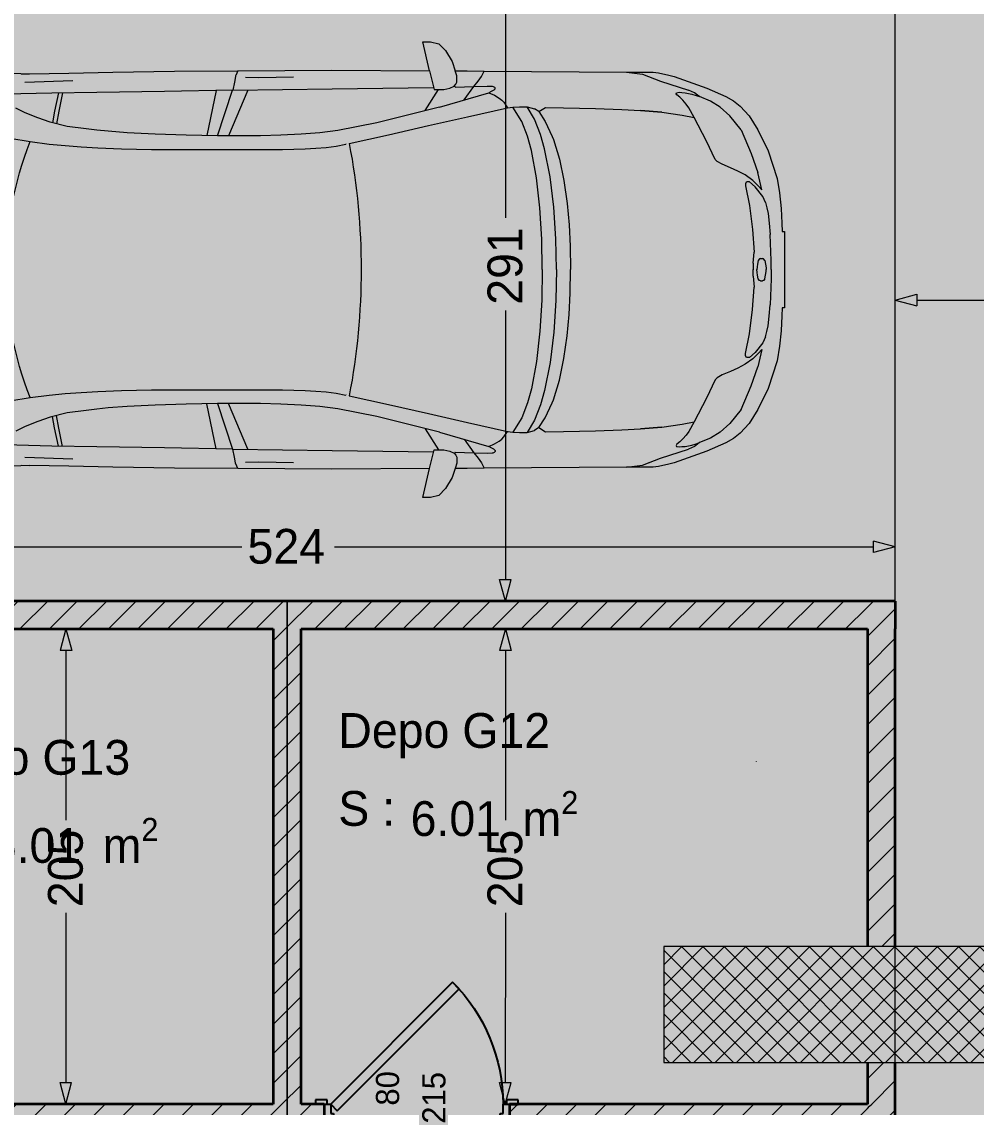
# Model space of a CAD drawing. Header units: millimetres. Extents: x 635850 to 824661, y -5878409 to -5774454.
# Drawn here: x 751834 to 755954, y -5793145 to -5788461 of the extents above; entities that cross this region are included whole.
import ezdxf
from ezdxf.enums import TextEntityAlignment as Align

# ---------------------------------------------------------------- set-up
doc = ezdxf.new("R2010")
doc.units = ezdxf.units.MM
doc.header["$MEASUREMENT"] = 0
for name, color, linetype, lineweight, true_color in [('2D Drafting - General_Pen_No__241', 7, 'Continuous', 13, 0xe8e8e8), ('A - Ndertesa 1 - Veturat_Pen_No__102', 7, 'Continuous', 13, 0xcccccc), ('A - Ndertesa 6 - Zonat Bodrum_Pen_No__94', 7, 'Continuous', 13, 0xe4ad2c), ('A - Ndertesa 7 - Muret_Pen_No__102', 7, 'Continuous', 13, 0xcccccc), ('A - Ndertesa 7 - Ndertesa 4 - Dimensionimi Bazik_Pen_No__102', 7, 'Continuous', 13, 0xcccccc), ('A - Ndertesa 7 - Ndertesa 4 - Dimensionimi Bazik_Pen_No__82', 7, 'Continuous', 20, 0xaaaaaa), ('A - Ndertesa 7 - Veturat_Pen_No__102', 7, 'Continuous', 13, 0xcccccc), ('A - Situacioni_Pen_No__102', 7, 'Continuous', 13, 0xcccccc), ('A - Situacioni_Pen_No__82', 7, 'Continuous', 20, 0xaaaaaa), ('ARCHICAD Door Markers_Pen_No__112', 7, 'Continuous', 13, 0xd5aaaa), ('Drawing & Figure_Pen_No__82', 7, 'Continuous', 20, 0xaaaaaa)]:
    doc.layers.add(name, color=color, linetype=linetype, lineweight=lineweight, true_color=true_color)
for name, color, linetype in [('A - Ndertesa 6 - Zonat Bodrum', 7, 'Continuous'), ('A - Ndertesa 7 - Muret', 7, 'Continuous'), ('A - Ndertesa 7 - Ndertesa 4 - Dimensionimi Bazik', 7, 'Continuous'), ('A - Ndertesa 7 - Shtyllat', 7, 'Continuous'), ('ARCHICAD Doors', 7, 'Continuous')]:
    doc.layers.add(name, color=color, linetype=linetype)
for name, color, linetype, lineweight in [('A - Ndertesa 7 - Muret_Pen_No__22', 8, 'Continuous', 35), ('A - Ndertesa 7 - Shtyllat_Pen_No__1', 7, 'Continuous', 13), ('A - Ndertesa 7 - Shtyllat_Pen_No__101', 252, 'Continuous', 13), ('ARCHICAD Doors_Pen_No__22', 8, 'Continuous', 35), ('ARCHICAD Doors_Pen_No__42', 8, 'Continuous', 25), ('ARCHICAD Zone Stamps_Pen_No__101', 252, 'Continuous', 13)]:
    doc.layers.add(name, color=color, linetype=linetype, lineweight=lineweight)
doc.styles.add('GENERATED_STYLE_1', font='GOTHIC.TTF')
doc.dimstyles.new('GENERATED_STYLE__1', dxfattribs={"dimtxt": 150, "dimasz": 91.78744, "dimexe": 0.18, "dimexo": 0.0625, "dimgap": 0, "dimtad": 0, "dimdec": 0, "dimlfac": 0.1, "dimzin": 0, "dimdsep": 46, "dimtxsty": 'GENERATED_STYLE_1', "dimblk": 'ARROWHEAD_5', "dimblk1": 'ARROWHEAD_5', "dimblk2": 'ARROWHEAD_5', "dimcen": 0.09, "dimse1": 1, "dimse2": 1, "dimclrd": 256, "dimclre": 256, "dimclrt": 256, "dimadec": 0, "dimazin": 0, "dimtfac": 1, "dimtdec": 4, "dimtmove": 0, "dimatfit": 3, "dimfxl": 0, "dimtolj": 1, "dimtzin": 0, "dimarcsym": 0})
doc.dimstyles.new('GENERATED_STYLE__2', dxfattribs={"dimtxt": 150, "dimasz": 91.78744, "dimexe": 0.18, "dimexo": 0.0625, "dimgap": 0, "dimtad": 0, "dimtih": 1, "dimtoh": 1, "dimdec": 0, "dimlfac": 0.1, "dimzin": 0, "dimdsep": 46, "dimtxsty": 'GENERATED_STYLE_1', "dimblk": 'ARROWHEAD_5', "dimblk1": 'ARROWHEAD_5', "dimblk2": 'ARROWHEAD_5', "dimcen": 0.09, "dimse1": 1, "dimse2": 1, "dimclrd": 256, "dimclre": 256, "dimclrt": 256, "dimadec": 0, "dimazin": 0, "dimtfac": 1, "dimtdec": 4, "dimtmove": 0, "dimatfit": 3, "dimfxl": 0, "dimtolj": 1, "dimtzin": 0, "dimarcsym": 0})
pattern_1 = [(45, (664183.82, -5827429.525), (-63.63961, 63.63961), [])]

# ---------------------------------------------------------------- blocks, each defined once
blk = doc.blocks.new('Depo G12__36', base_point=(753728.6, -5791690.8))
at = {"layer": 'A - Ndertesa 6 - Zonat Bodrum_Pen_No__94', "linetype": 'Continuous', "lineweight": 0, "true_color": 0xffffff}
blk.add_hatch(color=7, dxfattribs=at).paths.add_polyline_path([(755604.5, -5790960.5), (752979.8, -5790960.5), (752979.8, -5793251.4), (755604.5, -5793251.4)])
at = {"layer": 'ARCHICAD Zone Stamps_Pen_No__101', "color": 252, "lineweight": 13, "insert": (753512.9, -5791780.3), "char_height": 150, "attachment_point": 1, "style": 'GENERATED_STYLE_1'}
blk.add_mtext('\\A1;{\\pql;\\pt0,5050;\\fCentury Gothic|b0|i0|c0|p34;6.01\\fCentury Gothic|b0|i0|c0|p34;\\A1{\\H.66x;\\S^  ;}\\fCentury Gothic|b0|i0|c0|p34; m\\fCentury Gothic|b0|i0|c0|p34;\\A1{\\H.66x;\\S2^  ;}}', dxfattribs=at)
at = {"layer": 'ARCHICAD Zone Stamps_Pen_No__101', "color": 252, "lineweight": 13, "style": 'GENERATED_STYLE_1'}
for tag, p in [('DUMMY_849', (754256.6, -5791388.1)), ('ROOM_NAME', (753200.6, -5791443.9)), ('calculatedAreaCode', (753200.6, -5791780.3))]:
    blk.add_attdef(tag, text='', height=150, dxfattribs=at).set_placement(p, align=Align.TOP_LEFT)
blk = doc.blocks.new('Depo G13__37', base_point=(751916.3, -5791806.9))
at = {"layer": 'A - Ndertesa 6 - Zonat Bodrum_Pen_No__94', "linetype": 'Continuous', "lineweight": 0, "true_color": 0xffffff}
blk.add_hatch(color=7, dxfattribs=at).paths.add_polyline_path([(752979.8, -5790960.5), (750355, -5790960.5), (750355, -5793251.4), (752979.8, -5793251.4)])
at = {"layer": 'ARCHICAD Zone Stamps_Pen_No__101', "color": 252, "lineweight": 13, "insert": (751700.6, -5791896.3), "char_height": 150, "attachment_point": 1, "style": 'GENERATED_STYLE_1'}
blk.add_mtext('\\A1;{\\pql;\\pt0,5050;\\fCentury Gothic|b0|i0|c0|p34;6.01\\fCentury Gothic|b0|i0|c0|p34;\\A1{\\H.66x;\\S^  ;}\\fCentury Gothic|b0|i0|c0|p34; m\\fCentury Gothic|b0|i0|c0|p34;\\A1{\\H.66x;\\S2^  ;}}', dxfattribs=at)
at = {"layer": 'ARCHICAD Zone Stamps_Pen_No__101', "color": 252, "lineweight": 13, "style": 'GENERATED_STYLE_1'}
for tag, p in [('DUMMY_849', (752444.3, -5791504.1)), ('ROOM_NAME', (751388.3, -5791559.9)), ('calculatedAreaCode', (751388.3, -5791896.3))]:
    blk.add_attdef(tag, text='', height=150, dxfattribs=at).set_placement(p, align=Align.TOP_LEFT)
blk = doc.blocks.new('Wall_260', base_point=(755604.5, -5790960.5))
at = {"layer": 'A - Ndertesa 7 - Muret_Pen_No__102', "linetype": 'Continuous', "lineweight": 13, "true_color": 0xcccccc}
h = blk.add_hatch(dxfattribs=at)
h.set_pattern_fill('Masonry_Block', color=254, style=0, pattern_type=2)
h.set_pattern_definition(pattern_1)
h.paths.add_polyline_path([(755484.5, -5790960.5), (751375, -5790960.5), (751375, -5791080.5), (755484.5, -5791080.5)])
h = blk.add_hatch(dxfattribs=at)
h.set_pattern_fill('Masonry_Block', color=254, style=0, pattern_type=2)
h.set_pattern_definition(pattern_1)
h.paths.add_polyline_path([(755484.5, -5791080.5), (755604.5, -5791080.5), (755604.5, -5790960.5)])
h = blk.add_hatch(dxfattribs=at)
h.set_pattern_fill('Masonry_Block', color=254, style=0, pattern_type=2)
h.set_pattern_definition(pattern_1)
h.paths.add_polyline_path([(755484.5, -5791080.5), (755604.5, -5790960.5), (755484.5, -5790960.5)])
at = {"layer": 'A - Ndertesa 7 - Muret_Pen_No__22', "color": 8, "linetype": 'Continuous', "lineweight": 35, "flags": 128}
for points in [[(755604.5, -5790960.5), (751375, -5790960.5)], [(755604.5, -5790960.5), (755604.5, -5791080.5)], [(751375, -5791080.5), (752919.8, -5791080.5)], [(753039.8, -5791080.5), (755484.5, -5791080.5)]]:
    blk.add_lwpolyline(points, dxfattribs=at)
blk = doc.blocks.new('Door 25_2')
at = {"layer": 'ARCHICAD Doors_Pen_No__22', "color": 8, "linetype": 'Continuous', "lineweight": 35}
for p, q in [((-400, 0), (-437, 0)), ((-400, 0), (-437, 0)), ((-400, 0), (-400, -115)), ((-400, 0), (-400, -115)), ((400, 0), (400, -115)), ((400, 0), (400, -115)), ((400, 0), (437, 0)), ((400, 0), (437, 0)), ((-400, -120), (-437, -120)), ((-400, -120), (-437, -120)), ((-400, -115), (-400, -120)), ((-400, -115), (-400, -120)), ((400, -115), (400, -120)), ((400, -115), (400, -120)), ((400, -120), (437, -120)), ((400, -120), (437, -120))]:
    blk.add_line(p, q, dxfattribs=at)
at = {"layer": 'ARCHICAD Doors_Pen_No__42', "color": 8, "linetype": 'Continuous', "lineweight": 25}
for p, q in [((-182.4, 497.8), (-154.1, 526.1)), ((-154.1, 526.1), (372, 0)), ((343.7, -28.3), (-182.4, 497.8)), ((-437, 0), (-437, 19)), ((-437, 19), (-387, 19)), ((-387, 0), (-437, 0)), ((-372, 0), (-400, 0)), ((-400, 0), (-400, -115)), ((-387, 19), (-387, 0)), ((-372, -40), (-372, 0)), ((372, 0), (343.7, -28.3)), ((400, 0), (372, 0)), ((372, 0), (372, -40)), ((387, 19), (437, 19)), ((387, 0), (387, 19)), ((437, 0), (387, 0)), ((400, -115), (400, 0)), ((437, 19), (437, 0)), ((-360, -40), (-372, -40)), ((-360, -115), (-360, -40)), ((372, -40), (360, -40)), ((360, -40), (360, -115)), ((-437, -139), (-437, -120)), ((-437, -120), (-387, -120)), ((-387, -139), (-437, -139)), ((-400, -120), (-400, -115)), ((-400, -115), (-375, -115)), ((-400, -115), (-360, -115)), ((-375, -120), (-400, -120)), ((-387, -120), (-387, -139)), ((-375, -115), (-375, -120)), ((360, -115), (400, -115)), ((375, -120), (375, -115)), ((375, -115), (400, -115)), ((400, -120), (375, -120)), ((387, -120), (437, -120)), ((387, -139), (387, -120)), ((437, -139), (387, -139)), ((400, -115), (400, -120)), ((437, -120), (437, -139))]:
    blk.add_line(p, q, dxfattribs=at)
blk.add_arc((372, 0), 744, 135, 180, dxfattribs=at)
blk = doc.blocks.new('D Marker 25_20')
at = {"layer": 'ARCHICAD Door Markers_Pen_No__112', "color": 9, "lineweight": 13, "true_color": 0xd5aaaa, "char_height": 100, "attachment_point": 7, "rotation": 90, "style": 'GENERATED_STYLE_1'}
for s, insert in [('\\A1;{\\pql;\\pt0;\\fCentury Gothic|b0|i0|c0|p34;80\\fCentury Gothic|b0|i0|c0|p34;\\A1{\\H.66x;\\S^  ;}\\fCentury Gothic|b0|i0|c0|p34;\\fCentury Gothic|b0|i0|c0|p34;}', (-47.5, -6.2)), ('\\A1;{\\pql;\\pt0;\\fCentury Gothic|b0|i0|c0|p34;215\\fCentury Gothic|b0|i0|c0|p34;\\A1{\\H.66x;\\S^  ;}\\fCentury Gothic|b0|i0|c0|p34;\\fCentury Gothic|b0|i0|c0|p34;}', (152.5, -84.4))]:
    blk.add_mtext(s, dxfattribs=dict(at, insert=insert))
blk = doc.blocks.new('Wall_261', base_point=(750355, -5793251.4))
at = {"layer": 'A - Ndertesa 7 - Muret_Pen_No__102', "linetype": 'Continuous', "lineweight": 13, "true_color": 0xcccccc}
h = blk.add_hatch(dxfattribs=at)
h.set_pattern_fill('Masonry_Block', color=254, style=0, pattern_type=2)
h.set_pattern_definition(pattern_1)
h.paths.add_polyline_path([(750475, -5793131.4), (750475, -5793251.4), (753139.8, -5793251.4), (753139.8, -5793131.4)])
h = blk.add_hatch(dxfattribs=at)
h.set_pattern_fill('Masonry_Block', color=254, style=0, pattern_type=2)
h.set_pattern_definition(pattern_1)
h.paths.add_polyline_path([(755484.5, -5793131.4), (753939.8, -5793131.4), (753939.8, -5793251.4), (755484.5, -5793251.4)])
h = blk.add_hatch(dxfattribs=at)
h.set_pattern_fill('Masonry_Block', color=254, style=0, pattern_type=2)
h.set_pattern_definition(pattern_1)
h.paths.add_polyline_path([(755484.5, -5793131.4), (755604.5, -5793251.4), (755604.5, -5793131.4)])
h = blk.add_hatch(dxfattribs=at)
h.set_pattern_fill('Masonry_Block', color=254, style=0, pattern_type=2)
h.set_pattern_definition(pattern_1)
h.paths.add_polyline_path([(755484.5, -5793251.4), (755604.5, -5793251.4), (755484.5, -5793131.4)])
at = {"layer": 'A - Ndertesa 7 - Muret_Pen_No__22', "color": 8, "linetype": 'Continuous', "lineweight": 35}
for p, q in [((753139.8, -5793131.4), (753102.8, -5793131.4)), ((753139.8, -5793131.4), (753139.8, -5793246.4)), ((753939.8, -5793131.4), (753976.8, -5793131.4)), ((753939.8, -5793131.4), (753939.8, -5793246.4))]:
    blk.add_line(p, q, dxfattribs=at)
at = {"layer": 'A - Ndertesa 7 - Muret_Pen_No__22', "color": 8, "linetype": 'Continuous', "lineweight": 35, "flags": 128}
for points in [[(752919.8, -5793131.4), (750475, -5793131.4)], [(753139.8, -5793131.4), (753039.8, -5793131.4)], [(755484.5, -5793131.4), (753939.8, -5793131.4)], [(755604.5, -5793251.4), (755604.5, -5793131.4)]]:
    blk.add_lwpolyline(points, dxfattribs=at)
at = {"layer": 'ARCHICAD Door Markers_Pen_No__112', "color": 9, "lineweight": 13, "true_color": 0xd5aaaa}
blk.add_blockref('D Marker 25_20', (753539.8, -5793131.4), dxfattribs=at)
at = {"layer": 'ARCHICAD Doors', "color": 21, "linetype": 'Continuous', "lineweight": 18, "true_color": 0xff9955, "xscale": -1, "zscale": 1000}
blk.add_blockref('Door 25_2', (753539.8, -5793131.4), dxfattribs=at)
blk = doc.blocks.new('Wall_262', base_point=(755604.5, -5793251.4))
at = {"layer": 'A - Ndertesa 7 - Muret_Pen_No__102', "linetype": 'Continuous', "lineweight": 13, "true_color": 0xcccccc}
h = blk.add_hatch(dxfattribs=at)
h.set_pattern_fill('Masonry_Block', color=254, style=0, pattern_type=2)
h.set_pattern_definition(pattern_1)
h.paths.add_polyline_path([(755604.5, -5791080.5), (755484.5, -5791080.5), (755484.5, -5792451.4), (755604.5, -5792451.4)])
h = blk.add_hatch(dxfattribs=at)
h.set_pattern_fill('Masonry_Block', color=254, style=0, pattern_type=2)
h.set_pattern_definition(pattern_1)
h.paths.add_polyline_path([(755484.5, -5793131.4), (755604.5, -5793131.4), (755604.5, -5792951.4), (755484.5, -5792951.4)])
at = {"layer": 'A - Ndertesa 7 - Muret_Pen_No__22', "color": 8, "linetype": 'Continuous', "lineweight": 35, "flags": 128}
for points in [[(755484.5, -5791080.5), (755484.5, -5792451.4)], [(755604.5, -5792451.4), (755604.5, -5791080.5)], [(755484.5, -5792951.4), (755484.5, -5793131.4)], [(755604.5, -5793131.4), (755604.5, -5792951.4)]]:
    blk.add_lwpolyline(points, dxfattribs=at)
blk = doc.blocks.new('Wall_275', base_point=(753039.8, -5793251.4))
at = {"layer": 'A - Ndertesa 7 - Muret_Pen_No__102', "linetype": 'Continuous', "lineweight": 13, "true_color": 0xcccccc}
h = blk.add_hatch(dxfattribs=at)
h.set_pattern_fill('Masonry_Block', color=254, style=0, pattern_type=2)
h.set_pattern_definition(pattern_1)
h.paths.add_polyline_path([(753039.8, -5793131.4), (753039.8, -5791080.5), (752919.8, -5791080.5), (752919.8, -5793131.4)])
at = {"layer": 'A - Ndertesa 7 - Muret_Pen_No__22', "color": 8, "linetype": 'Continuous', "lineweight": 35, "flags": 128}
for points in [[(752919.8, -5791080.5), (752919.8, -5793131.4)], [(753039.8, -5793131.4), (753039.8, -5791080.5)]]:
    blk.add_lwpolyline(points, dxfattribs=at)
blk = doc.blocks.new('Column_287', base_point=(755405, -5792701.4))
at = {"layer": 'A - Ndertesa 7 - Shtyllat_Pen_No__101', "linetype": 'Continuous', "lineweight": 13}
h = blk.add_hatch(dxfattribs=at)
h.set_pattern_fill('Concrete_Block', color=252, style=0, pattern_type=2)
h.set_pattern_definition([(45, (664183.82, -5827429.525), (-45.96194, 45.96194), []), (135, (664183.82, -5827429.525), (45.96194, 45.96194), [])])
h.paths.add_polyline_path([(754605, -5792451.4), (754605, -5792951.4), (756205, -5792951.4), (756205, -5792451.4)])
at = {"layer": 'A - Ndertesa 7 - Shtyllat_Pen_No__1', "color": 7, "linetype": 'Continuous', "lineweight": 13, "flags": 128}
blk.add_lwpolyline([(754605, -5792451.4), (754605, -5792951.4), (756205, -5792951.4), (756205, -5792451.4)], close=True, dxfattribs=at)
blk = doc.blocks.new('Car 05 25')
at = {"layer": 'A - Ndertesa 1 - Veturat_Pen_No__102', "color": 254, "linetype": 'Continuous', "lineweight": 13, "true_color": 0xcccccc}
for p, q in [((194.7, 844.3), (230.8, 845.5)), ((1129.9, 858.5), (1120.7, 838.2)), ((1957.8, 858.1), (1977.2, 777.4)), ((2075.3, 835.7), (2067.9, 857.7)), ((2182.3, 834.1), (2193.2, 856.5)), ((2808, 852.6), (2876.9, 843.3)), ((2876.9, 843.3), (2954.2, 813.7)), ((210.9, 809.2), (418.1, 816.2)), ((1115.1, 808.9), (1108.6, 774)), ((1119.5, 833.3), (1115.1, 808.9)), ((1120.2, 836.3), (1119.5, 833.3)), ((1120.7, 838.2), (1120.2, 836.3)), ((1162.6, 830.5), (1220.1, 829.1)), ((1220.1, 829.1), (1369.7, 831.5)), ((2063.4, 792.3), (2070.4, 799.9)), ((2070.4, 799.9), (2075.2, 809.4)), ((2075.2, 809.4), (2075.3, 835.7)), ((2148, 790.5), (2166.8, 813.8)), ((2166.8, 813.8), (2182.3, 834.1)), ((2904.1, 832.9), (2905.1, 832.8)), ((2954.2, 813.7), (3075.8, 774.7)), ((327.4, 761.9), (125.4, 756.5)), ((522, 764.7), (327.4, 761.9)), ((355.3, 762.3), (339.1, 683.1)), ((373.4, 762.6), (357.2, 683.4)), ((813.6, 769.3), (522, 764.7)), ((1108.6, 774), (813.6, 769.3)), ((1036.3, 772.8), (996.5, 578.8)), ((1042, 578), (1107.6, 774)), ((1173.3, 774.9), (1090.3, 577.9)), ((1108.6, 774), (1537.6, 780)), ((1537.6, 780), (1975, 786.1)), ((1939.2, 686.2), (1995.9, 777.4)), ((1977.2, 777.4), (2019.6, 777.4)), ((2000.4, 701.6), (2213.5, 763)), ((2019.6, 777.4), (2044.5, 783.1)), ((2044.5, 783.1), (2063.4, 792.3)), ((2068.7, 787.7), (2065.4, 794.5)), ((2068.7, 787.7), (2148, 790.5)), ((2106.5, 732.2), (2148, 790.5)), ((2148, 790.5), (2205.6, 792.2)), ((2205.6, 792.2), (2227.2, 791)), ((2226.6, 769.9), (2213.5, 763)), ((2213.5, 763), (2238.3, 752.2)), ((2234.4, 774), (2226.6, 769.9)), ((2227.2, 791), (2232.6, 790)), ((2232.6, 790), (2237.9, 787.3)), ((2238.5, 776.9), (2234.4, 774)), ((2240.8, 784), (2237.9, 787.3)), ((2238.3, 752.2), (2258.5, 739.7)), ((2238.5, 776.9), (2240.9, 780.5)), ((2240.9, 780.5), (2240.8, 784)), ((3022.5, 758.3), (3023.7, 762.5)), ((3024.5, 753.7), (3022.5, 758.3)), ((3023.7, 762.5), (3034.6, 765.1)), ((3037.9, 743.5), (3024.5, 753.7)), ((3034.6, 765.1), (3046.9, 763.8)), ((3046.9, 763.8), (3060.9, 762.9)), ((3060.9, 762.9), (3089.9, 757.4)), ((3100.5, 763.1), (3075.8, 774.7)), ((3089.9, 757.4), (3108.4, 751.4)), ((3114.1, 753.3), (3100.5, 763.1)), ((3108.4, 751.4), (3122.9, 746.4)), ((3122.9, 746.4), (3114.1, 753.3)), ((2258.5, 739.7), (2269, 731.1)), ((2269, 731.1), (2278.8, 722)), ((2278.8, 722), (2293.8, 697.7)), ((2317.2, 700.7), (2345.7, 702.7)), ((2345.7, 702.7), (2378.9, 702)), ((3050.6, 730.7), (3037.9, 743.5)), ((3064.5, 714.6), (3050.6, 730.7)), ((3077, 697.8), (3064.5, 714.6)), ((3170.1, 726.6), (3122.9, 746.4)), ((3211.7, 701), (3170.1, 726.6)), ((212.6, 676.5), (171.3, 696.6)), ((266.3, 654.6), (212.6, 676.5)), ((339.1, 683.1), (329.6, 633.9)), ((357.2, 683.4), (346.8, 629.5)), ((2000.4, 701.6), (1730.4, 633.8)), ((1952.8, 621.3), (2122, 660)), ((2122, 660), (2293.8, 697.7)), ((2293.8, 697.7), (2317.2, 700.7)), ((2293.8, 697.6), (2293.8, 697.7)), ((2355.1, 639.9), (2317.2, 700.7)), ((2410.1, 649.1), (2378.9, 702)), ((2378.9, 702), (2410.6, 694.2)), ((2410.6, 694.2), (2410.6, 694.2)), ((2428.7, 681.7), (2410.6, 694.2)), ((2428.7, 681.7), (2457.3, 700)), ((2428.8, 681.7), (2428.7, 681.7)), ((2428.8, 681.7), (2456.7, 639.8)), ((2457.3, 700), (2535.5, 698)), ((2535.4, 698), (2673.2, 695.5)), ((2535.5, 698), (2535.5, 698)), ((2673.2, 695.5), (2787.2, 691.5)), ((2787.2, 691.5), (2868.4, 687.2)), ((2868.4, 687.2), (2959.7, 679)), ((2959.7, 679), (2868.4, 687.2)), ((2959.7, 679), (3047.2, 666.2)), ((3047.2, 666.2), (3100, 656.6)), ((3100, 656.6), (3077, 697.8)), ((3152.9, 553.9), (3100, 656.6)), ((3254.3, 663.2), (3211.7, 701)), ((3301.9, 602.8), (3254.3, 663.2)), ((319.5, 636.4), (266.3, 654.6)), ((392.7, 617.8), (319.5, 636.4)), ((474.8, 607.1), (392.7, 617.8)), ((1730.4, 633.8), (1562, 600.6)), ((1779.6, 581.8), (1952.8, 621.3)), ((2379.8, 575.4), (2355.1, 639.9)), ((2436, 583.2), (2410.1, 649.1)), ((2456.7, 639.8), (2487.2, 574.3)), ((145.9, 566.6), (233.3, 552.3)), ((521.3, 601.6), (474.8, 607.1)), ((570, 596.8), (521.3, 601.6)), ((652.6, 591), (570, 596.8)), ((772.8, 585), (652.6, 591)), ((907.3, 580.3), (772.8, 585)), ((1042, 578), (907.3, 580.3)), ((1227.8, 577.5), (1042, 578)), ((1316.1, 580.5), (1227.8, 577.5)), ((1403, 584.4), (1316.1, 580.5)), ((1483.9, 590.1), (1403, 584.4)), ((1562, 600.6), (1483.9, 590.1)), ((1610.7, 544.1), (1779.6, 581.8)), ((2397.3, 514.3), (2379.8, 575.4)), ((2453.6, 521.6), (2436, 583.2)), ((2487.2, 574.3), (2491.8, 562)), ((3301.9, 602.8), (3346, 501.4)), ((233.3, 552.3), (315.3, 541.4)), ((315.3, 541.4), (384.3, 535.1)), ((384.3, 535.1), (454.2, 530.4)), ((454.2, 530.4), (526.2, 526.3)), ((526.2, 526.3), (627.7, 521.8)), ((627.7, 521.8), (756.8, 518.1)), ((756.8, 518.1), (1322.6, 518.1)), ((1322.6, 518.1), (1420.5, 521.7)), ((1420.5, 521.7), (1466.6, 524)), ((1466.6, 524), (1510.9, 527.6)), ((1510.9, 527.6), (1554.3, 533.1)), ((1554.3, 533.1), (1596.8, 541)), ((1597.3, 541.2), (1596.7, 540.9)), ((2477.6, 401.1), (2453.6, 521.6)), ((2491.8, 562), (2517.9, 477)), ((3189.6, 475.6), (3152.9, 553.9)), ((2419.3, 395.7), (2397.3, 514.3)), ((2517.9, 477), (2537.5, 384.1)), ((3199.4, 466.8), (3189.6, 475.6)), ((3346, 501.4), (3374.3, 419.6)), ((3220.7, 454.4), (3199.4, 466.8)), ((3256.1, 439.2), (3220.7, 454.4)), ((3288.4, 425.1), (3256.1, 439.2)), ((3319.4, 408.4), (3288.4, 425.1)), ((2433.7, 266.1), (2419.3, 395.7)), ((2493.9, 269.1), (2477.6, 401.1)), ((2537.5, 384.1), (2551.5, 285.6)), ((3353.5, 384.3), (3319.4, 408.4)), ((3324.7, 377.3), (3321.2, 370.5)), ((3328.3, 379.6), (3324.7, 377.3)), ((3338.5, 379.5), (3328.3, 379.6)), ((3363.6, 357.8), (3338.5, 379.5)), ((3377.2, 360), (3353.5, 384.3)), ((3391.1, 344.2), (3374.3, 419.6)), ((3321.2, 370.5), (3321, 362.1)), ((3321, 362.1), (3338.3, 276.9)), ((3396.7, 315.8), (3363.6, 357.8)), ((3391.1, 344.2), (3377.2, 360)), ((2551.5, 285.6), (2559.7, 193.7)), ((3408.1, 289.4), (3396.7, 315.8)), ((3408.1, 289.4), (3413.8, 267.3)), ((2441.6, 132), (2433.7, 266.1)), ((2503.1, 133.2), (2493.9, 269.1)), ((3338.3, 276.9), (3351.9, 172.7)), ((3413.8, 267.3), (3418.5, 242.9)), ((3418.5, 242.9), (3424, 200.7)), ((2559.7, 193.7), (2564.4, 101.2)), ((3424, 200.7), (3427.7, 152)), ((3351.9, 172.7), (3358.3, 75.9)), ((3432.4, 40), (3427.7, 152)), ((2444, 0), (2441.6, 132)), ((2506, 0), (2503.1, 133.2)), ((2564.4, 101.2), (2566, 0)), ((3354, 27.9), (3358.3, 75.9)), ((3386.2, 48.4), (3382, 46.6)), ((3386.2, 48.4), (3394.3, 48.4)), ((3398.5, 46.6), (3394.3, 48.4)), ((3431.8, 57.4), (3431.8, 56.8)), ((2444, 0), (2441.6, -132)), ((2564.4, -101.2), (2566, 0)), ((3354, 27.9), (3354, -0.8)), ((3354, -27.9), (3354, 0.8)), ((3370.9, 11.7), (3370.3, -0.8)), ((3370.9, -11.7), (3370.3, 0.8)), ((3372.5, 23.7), (3370.9, 11.7)), ((3376.3, 39), (3372.5, 23.7)), ((3382, 46.6), (3376.3, 39)), ((3404.2, 39), (3398.5, 46.6)), ((3404.2, 39), (3408, 23.7)), ((3408, 23.7), (3409.8, 8.1)), ((3409.8, 8.1), (3409.8, 0)), ((3432, 0), (3432.4, 40)), ((3432, 0), (3432.4, -40)), ((2506, 0), (2503.1, -133.2)), ((3354, -27.9), (3358.3, -75.9)), ((3372.5, -23.7), (3370.9, -11.7)), ((3376.3, -39), (3372.5, -23.7)), ((3382, -46.6), (3376.3, -39)), ((3386.2, -48.4), (3382, -46.6)), ((3398.5, -46.6), (3394.3, -48.4)), ((3404.2, -39), (3398.5, -46.6)), ((3404.2, -39), (3408, -23.7)), ((3408, -23.7), (3409.8, -8.1)), ((3409.8, -8.1), (3409.8, 0)), ((3432.4, -40), (3427.7, -152)), ((3351.9, -172.7), (3358.3, -75.9)), ((3386.2, -48.4), (3394.3, -48.4)), ((3431.8, -57.4), (3431.8, -56.8)), ((2441.6, -132), (2433.7, -266.1)), ((2503.1, -133.2), (2493.9, -269.1)), ((2559.7, -193.7), (2564.4, -101.2)), ((3338.3, -276.9), (3351.9, -172.7)), ((3424, -200.7), (3427.7, -152)), ((2551.5, -285.6), (2559.7, -193.7)), ((3418.5, -242.9), (3424, -200.7)), ((2433.7, -266.1), (2419.3, -395.7)), ((2493.9, -269.1), (2477.6, -401.1)), ((3321, -362.1), (3338.3, -276.9)), ((3408.1, -289.4), (3413.8, -267.3)), ((3413.8, -267.3), (3418.5, -242.9)), ((2537.5, -384.1), (2551.5, -285.6)), ((3396.7, -315.8), (3363.6, -357.8)), ((3408.1, -289.4), (3396.7, -315.8)), ((3321.2, -370.5), (3321, -362.1)), ((3324.7, -377.3), (3321.2, -370.5)), ((3363.6, -357.8), (3338.5, -379.5)), ((3377.2, -360), (3353.5, -384.3)), ((3391.1, -344.2), (3374.3, -419.6)), ((3391.1, -344.2), (3377.2, -360)), ((2419.3, -395.7), (2397.3, -514.3)), ((2477.6, -401.1), (2453.6, -521.6)), ((2517.9, -477), (2537.5, -384.1)), ((3319.4, -408.4), (3288.4, -425.1)), ((3353.5, -384.3), (3319.4, -408.4)), ((3328.3, -379.6), (3324.7, -377.3)), ((3338.5, -379.5), (3328.3, -379.6)), ((3346, -501.4), (3374.3, -419.6)), ((3199.4, -466.8), (3189.6, -475.6)), ((3220.7, -454.4), (3199.4, -466.8)), ((3256.1, -439.2), (3220.7, -454.4)), ((3288.4, -425.1), (3256.1, -439.2)), ((2397.3, -514.3), (2379.8, -575.4)), ((2491.8, -562), (2517.9, -477)), ((3189.6, -475.6), (3152.9, -553.9)), ((3301.9, -602.8), (3346, -501.4)), ((145.9, -566.6), (233.3, -552.3)), ((233.3, -552.3), (315.3, -541.4)), ((315.3, -541.4), (384.3, -535.1)), ((384.3, -535.1), (454.2, -530.4)), ((454.2, -530.4), (526.2, -526.3)), ((526.2, -526.3), (627.7, -521.8)), ((627.7, -521.8), (756.8, -518.1)), ((756.8, -518.1), (1322.6, -518.1)), ((1322.6, -518.1), (1420.5, -521.7)), ((1420.5, -521.7), (1466.6, -524)), ((1466.6, -524), (1510.9, -527.6)), ((1510.9, -527.6), (1554.3, -533.1)), ((1554.3, -533.1), (1596.8, -541)), ((1597.3, -541.2), (1596.7, -540.9)), ((1610.7, -544.1), (1779.6, -581.8)), ((2453.6, -521.6), (2436, -583.2)), ((2487.2, -574.3), (2491.8, -562)), ((3152.9, -553.9), (3100, -656.6)), ((474.8, -607.1), (392.7, -617.8)), ((521.3, -601.6), (474.8, -607.1)), ((570, -596.8), (521.3, -601.6)), ((652.6, -591), (570, -596.8)), ((772.8, -585), (652.6, -591)), ((907.3, -580.3), (772.8, -585)), ((1042, -578), (907.3, -580.3)), ((1036.3, -772.8), (996.5, -578.8)), ((1227.8, -577.5), (1042, -578)), ((1042, -578), (1107.6, -774)), ((1173.3, -774.9), (1090.3, -577.9)), ((1316.1, -580.5), (1227.8, -577.5)), ((1403, -584.4), (1316.1, -580.5)), ((1483.9, -590.1), (1403, -584.4)), ((1562, -600.6), (1483.9, -590.1)), ((1730.4, -633.8), (1562, -600.6)), ((1779.6, -581.8), (1952.8, -621.3)), ((2379.8, -575.4), (2355.1, -639.9)), ((2436, -583.2), (2410.1, -649.1)), ((2456.7, -639.8), (2487.2, -574.3)), ((3301.9, -602.8), (3254.3, -663.2)), ((266.3, -654.6), (212.6, -676.5)), ((319.5, -636.4), (266.3, -654.6)), ((392.7, -617.8), (319.5, -636.4)), ((339.1, -683.1), (329.6, -633.9)), ((357.2, -683.4), (346.8, -629.5)), ((2000.4, -701.6), (1730.4, -633.8)), ((1952.8, -621.3), (2122, -660)), ((2355.1, -639.9), (2317.2, -700.7)), ((2410.1, -649.1), (2378.9, -702)), ((2428.8, -681.7), (2456.7, -639.8)), ((212.6, -676.5), (171.3, -696.6)), ((355.3, -762.3), (339.1, -683.1)), ((373.4, -762.6), (357.2, -683.4)), ((1939.2, -686.2), (1995.9, -777.4)), ((2000.4, -701.6), (2213.5, -763)), ((2122, -660), (2293.8, -697.7)), ((2278.8, -722), (2293.8, -697.7)), ((2293.8, -697.6), (2293.8, -697.7)), ((2293.8, -697.7), (2317.2, -700.7)), ((2317.2, -700.7), (2345.7, -702.7)), ((2345.7, -702.7), (2378.9, -702)), ((2378.9, -702), (2410.6, -694.2)), ((2428.7, -681.7), (2410.6, -694.2)), ((2410.6, -694.2), (2410.6, -694.2)), ((2428.8, -681.7), (2428.7, -681.7)), ((2428.7, -681.7), (2457.3, -700)), ((2457.3, -700), (2535.5, -698)), ((2535.4, -698), (2673.2, -695.5)), ((2535.5, -698), (2535.5, -698)), ((2673.2, -695.5), (2787.2, -691.5)), ((2787.2, -691.5), (2868.4, -687.2)), ((2868.4, -687.2), (2959.7, -679)), ((2959.7, -679), (2868.4, -687.2)), ((2959.7, -679), (3047.2, -666.2)), ((3047.2, -666.2), (3100, -656.6)), ((3077, -697.8), (3064.5, -714.6)), ((3100, -656.6), (3077, -697.8)), ((3211.7, -701), (3170.1, -726.6)), ((3254.3, -663.2), (3211.7, -701)), ((2106.5, -732.2), (2148, -790.5)), ((2238.3, -752.2), (2258.5, -739.7)), ((2258.5, -739.7), (2269, -731.1)), ((2269, -731.1), (2278.8, -722)), ((3037.9, -743.5), (3024.5, -753.7)), ((3050.6, -730.7), (3037.9, -743.5)), ((3064.5, -714.6), (3050.6, -730.7)), ((3108.4, -751.4), (3122.9, -746.4)), ((3122.9, -746.4), (3114.1, -753.3)), ((3170.1, -726.6), (3122.9, -746.4)), ((327.4, -761.9), (125.4, -756.5)), ((522, -764.7), (327.4, -761.9)), ((813.6, -769.3), (522, -764.7)), ((1108.6, -774), (813.6, -769.3)), ((1108.6, -774), (1537.6, -780)), ((1115.1, -808.9), (1108.6, -774)), ((1537.6, -780), (1975, -786.1)), ((1957.8, -858.1), (1977.2, -777.4)), ((1977.2, -777.4), (2019.6, -777.4)), ((2019.6, -777.4), (2044.5, -783.1)), ((2044.5, -783.1), (2063.4, -792.3)), ((2063.4, -792.3), (2070.4, -799.9)), ((2068.7, -787.7), (2065.4, -794.5)), ((2068.7, -787.7), (2148, -790.5)), ((2148, -790.5), (2166.8, -813.8)), ((2148, -790.5), (2205.6, -792.2)), ((2205.6, -792.2), (2227.2, -791)), ((2213.5, -763), (2238.3, -752.2)), ((2226.6, -769.9), (2213.5, -763)), ((2234.4, -774), (2226.6, -769.9)), ((2227.2, -791), (2232.6, -790)), ((2232.6, -790), (2237.9, -787.3)), ((2238.5, -776.9), (2234.4, -774)), ((2240.8, -784), (2237.9, -787.3)), ((2238.5, -776.9), (2240.9, -780.5)), ((2240.9, -780.5), (2240.8, -784)), ((2954.2, -813.7), (3075.8, -774.7)), ((3024.5, -753.7), (3022.5, -758.3)), ((3022.5, -758.3), (3023.7, -762.5)), ((3023.7, -762.5), (3034.6, -765.1)), ((3034.6, -765.1), (3046.9, -763.8)), ((3046.9, -763.8), (3060.9, -762.9)), ((3060.9, -762.9), (3089.9, -757.4)), ((3100.5, -763.1), (3075.8, -774.7)), ((3089.9, -757.4), (3108.4, -751.4)), ((3114.1, -753.3), (3100.5, -763.1)), ((210.9, -809.2), (418.1, -816.2)), ((1119.5, -833.3), (1115.1, -808.9)), ((1120.2, -836.3), (1119.5, -833.3)), ((1120.7, -838.2), (1120.2, -836.3)), ((1129.9, -858.5), (1120.7, -838.2)), ((1162.6, -830.5), (1220.1, -829.1)), ((1220.1, -829.1), (1369.7, -831.5)), ((2075.3, -835.7), (2067.9, -857.7)), ((2070.4, -799.9), (2075.2, -809.4)), ((2075.2, -809.4), (2075.3, -835.7)), ((2166.8, -813.8), (2182.3, -834.1)), ((2182.3, -834.1), (2193.2, -856.5)), ((2876.9, -843.3), (2954.2, -813.7)), ((194.7, -844.3), (230.8, -845.5)), ((2808, -852.6), (2876.9, -843.3))]:
    blk.add_line(p, q, dxfattribs=at)
at = {"layer": 'A - Ndertesa 1 - Veturat_Pen_No__102', "color": 254, "linetype": 'Continuous', "lineweight": 13, "true_color": 0xcccccc, "flags": 128}
blk.add_lwpolyline([(40.3, -852.3), (230.8, -845.5), (400, -847.6), (590.7, -851.7), (856.5, -856.2), (1129.9, -858.5), (1536.1, -860.4), (1957.8, -858.1), (1928.9, -983.2), (1961.1, -983.2), (1996.9, -974.9), (2026.9, -945), (2054.6, -897.6), (2067.9, -857.7), (2119.9, -857.4), (2193.2, -856.5), (2808, -852.6), (2855.7, -852.6), (2891.4, -852.5), (2922.5, -852), (2945.2, -849.4), (2989.6, -839.6), (3013.6, -833.1), (3154.3, -782.6), (3235.9, -747.6), (3269.1, -728.3), (3298.6, -705.6), (3337.3, -663.4), (3374.5, -603.6), (3418.4, -512.7), (3457.5, -393.1), (3468.3, -330.9), (3474.5, -263.7), (3478.3, -199.9), (3479.4, -164.9), (3489.5, -164.9), (3489.5, 164.9), (3479.4, 164.9), (3478.3, 199.9), (3474.5, 263.7), (3468.3, 330.9), (3457.5, 393.1), (3418.4, 512.7), (3374.5, 603.6), (3337.3, 663.4), (3298.6, 705.6), (3269.1, 728.3), (3235.9, 747.6), (3154.3, 782.6), (3013.6, 833.1), (2989.6, 839.6), (2945.2, 849.4), (2922.5, 852), (2891.4, 852.5), (2855.7, 852.6), (2808, 852.6), (2193.2, 856.5), (2119.9, 857.4), (2067.9, 857.7), (2054.6, 897.6), (2026.9, 945), (1996.9, 974.9), (1961.1, 983.2), (1928.9, 983.2), (1957.8, 858.1), (1536.1, 860.4), (1129.9, 858.5), (856.5, 856.2), (590.7, 851.7), (400, 847.6), (230.8, 845.5), (40.3, 852.3)], dxfattribs=at)
at = {"layer": 'A - Ndertesa 1 - Veturat_Pen_No__102', "color": 254, "linetype": 'Continuous', "lineweight": 13, "true_color": 0xcccccc}
for centre, radius, start, end in [((1649.8, 0), 1520.4, 158.6992, 201.3008), ((-1245.2, 0), 2907.3, 349.2142, 10.7858)]:
    blk.add_arc(centre, radius, start, end, dxfattribs=at)
blk = doc.blocks.new('*D1630', base_point=(664183.8, -5827429.5))
at = {"layer": 'A - Ndertesa 7 - Ndertesa 4 - Dimensionimi Bazik_Pen_No__102', "linetype": 'Continuous', "lineweight": 13, "true_color": 0xcccccc}
for points in [[(757581, -5787700.6), (757606, -5787607.3), (757556, -5787607.3)], [(757581, -5787700.6), (757556, -5787793.9), (757606, -5787793.9)], [(757581, -5793251.4), (757606, -5793158.1), (757556, -5793158.1)], [(757581, -5793251.4), (757556, -5793344.7), (757606, -5793344.7)]]:
    blk.add_hatch(color=254, dxfattribs=at).paths.add_polyline_path(points)
at = {"layer": 'A - Ndertesa 7 - Ndertesa 4 - Dimensionimi Bazik_Pen_No__102', "color": 254, "linetype": 'Continuous', "lineweight": 13, "true_color": 0xcccccc}
for p, q in [((757581, -5787700.6), (757556, -5787793.9)), ((757581, -5787700.6), (757606, -5787793.9)), ((757606, -5787793.9), (757556, -5787793.9)), ((757581, -5790276.2), (757581, -5787793.9)), ((757581, -5793158.1), (757581, -5790675.8)), ((757556, -5793158.1), (757606, -5793158.1)), ((757581, -5793251.4), (757556, -5793158.1)), ((757581, -5793251.4), (757606, -5793158.1))]:
    blk.add_line(p, q, dxfattribs=at)
at = {"layer": 'A - Ndertesa 7 - Ndertesa 4 - Dimensionimi Bazik_Pen_No__82', "color": 253, "lineweight": 20, "true_color": 0xaaaaaa, "insert": (757656, -5790651.8), "char_height": 150, "attachment_point": 7, "rotation": 90, "style": 'GENERATED_STYLE_1'}
blk.add_mtext('\\A1;{\\pql;\\fCentury Gothic|b0|i0|c0|p34;555}', dxfattribs=at)
blk = doc.blocks.new('ARROWHEAD_5')
at = {"linetype": 'Continuous', "lineweight": 0}
blk.add_hatch(color=0, dxfattribs=at).paths.add_polyline_path([(-1, 0.2679), (0, 0), (-1, -0.2679)])
at = {"color": 0, "linetype": 'Continuous', "lineweight": 0}
blk.add_line((0, 0), (-1, 0), dxfattribs=at)
blk = doc.blocks.new('*D1649', base_point=(664183.8, -5827429.5))
at = {"layer": 'A - Ndertesa 7 - Ndertesa 4 - Dimensionimi Bazik_Pen_No__102', "linetype": 'Continuous', "lineweight": 13, "true_color": 0xcccccc}
for points in [[(755604.5, -5789661.8), (755697.8, -5789686.8), (755697.8, -5789636.8)], [(758424.5, -5789661.8), (758331.2, -5789636.8), (758331.2, -5789686.8)]]:
    blk.add_hatch(color=254, dxfattribs=at).paths.add_polyline_path(points)
at = {"layer": 'A - Ndertesa 7 - Ndertesa 4 - Dimensionimi Bazik_Pen_No__102', "color": 254, "linetype": 'Continuous', "lineweight": 13, "true_color": 0xcccccc}
for p, q in [((755604.5, -5789661.8), (755697.8, -5789636.8)), ((755697.8, -5789636.8), (755697.8, -5789686.8)), ((758331.2, -5789686.8), (758331.2, -5789636.8)), ((758424.5, -5789661.8), (758331.2, -5789636.8)), ((755604.5, -5789661.8), (755697.8, -5789686.8)), ((755697.8, -5789661.8), (756814.7, -5789661.8)), ((757214.3, -5789661.8), (758331.2, -5789661.8)), ((758424.5, -5789661.8), (758331.2, -5789686.8))]:
    blk.add_line(p, q, dxfattribs=at)
at = {"layer": 'A - Ndertesa 7 - Ndertesa 4 - Dimensionimi Bazik_Pen_No__82', "color": 253, "lineweight": 20, "true_color": 0xaaaaaa, "insert": (756838.8, -5789736.8), "char_height": 150, "attachment_point": 7, "style": 'GENERATED_STYLE_1'}
blk.add_mtext('\\A1;{\\pql;\\fCentury Gothic|b0|i0|c0|p34;282}', dxfattribs=at)
blk = doc.blocks.new('*D1679', base_point=(664183.8, -5827429.5))
at = {"layer": 'A - Ndertesa 7 - Ndertesa 4 - Dimensionimi Bazik_Pen_No__102', "linetype": 'Continuous', "lineweight": 13, "true_color": 0xcccccc}
for points in [[(750364.5, -5790726.4), (750457.8, -5790751.4), (750457.8, -5790701.4)], [(755604.5, -5790726.4), (755511.2, -5790701.4), (755511.2, -5790751.4)]]:
    blk.add_hatch(color=254, dxfattribs=at).paths.add_polyline_path(points)
at = {"layer": 'A - Ndertesa 7 - Ndertesa 4 - Dimensionimi Bazik_Pen_No__102', "color": 254, "linetype": 'Continuous', "lineweight": 13, "true_color": 0xcccccc}
for p, q in [((750364.5, -5790726.4), (750457.8, -5790701.4)), ((750364.5, -5790726.4), (750457.8, -5790751.4)), ((750457.8, -5790701.4), (750457.8, -5790751.4)), ((750457.8, -5790726.4), (752784.7, -5790726.4)), ((753184.3, -5790726.4), (755511.2, -5790726.4)), ((755511.2, -5790751.4), (755511.2, -5790701.4)), ((755604.5, -5790726.4), (755511.2, -5790701.4)), ((755604.5, -5790726.4), (755511.2, -5790751.4))]:
    blk.add_line(p, q, dxfattribs=at)
at = {"layer": 'A - Ndertesa 7 - Ndertesa 4 - Dimensionimi Bazik_Pen_No__82', "color": 253, "lineweight": 20, "true_color": 0xaaaaaa, "insert": (752808.8, -5790801.4), "char_height": 150, "attachment_point": 7, "style": 'GENERATED_STYLE_1'}
blk.add_mtext('\\A1;{\\pql;\\fCentury Gothic|b0|i0|c0|p34;524}', dxfattribs=at)
blk = doc.blocks.new('*D1680', base_point=(664183.8, -5827429.5))
at = {"layer": 'A - Ndertesa 7 - Ndertesa 4 - Dimensionimi Bazik_Pen_No__102', "linetype": 'Continuous', "lineweight": 13, "true_color": 0xcccccc}
for points in [[(753922.1, -5788051.8), (753897.1, -5788145.1), (753947.1, -5788145.1)], [(753921.8, -5790960.9), (753946.8, -5790867.6), (753896.8, -5790867.6)]]:
    blk.add_hatch(color=254, dxfattribs=at).paths.add_polyline_path(points)
at = {"layer": 'A - Ndertesa 7 - Ndertesa 4 - Dimensionimi Bazik_Pen_No__102', "color": 254, "linetype": 'Continuous', "lineweight": 13, "true_color": 0xcccccc}
for p, q in [((753922.1, -5788051.8), (753897.1, -5788145.1)), ((753922.1, -5788051.8), (753947.1, -5788145.1)), ((753947.1, -5788145.1), (753897.1, -5788145.1)), ((753922.1, -5788145.1), (753922, -5789306.6)), ((753921.9, -5789706.2), (753921.8, -5790867.6)), ((753896.8, -5790867.6), (753946.8, -5790867.6)), ((753921.8, -5790960.9), (753896.8, -5790867.6)), ((753921.8, -5790960.9), (753946.8, -5790867.6))]:
    blk.add_line(p, q, dxfattribs=at)
at = {"layer": 'A - Ndertesa 7 - Ndertesa 4 - Dimensionimi Bazik_Pen_No__82', "color": 253, "lineweight": 20, "true_color": 0xaaaaaa, "insert": (753996.9, -5789682.2), "char_height": 150, "attachment_point": 7, "rotation": 89.9928, "style": 'GENERATED_STYLE_1'}
blk.add_mtext('\\A1;{\\pql;\\fCentury Gothic|b0|i0|c0|p34;291}', dxfattribs=at)
blk = doc.blocks.new('*D1683', base_point=(664183.8, -5827429.5))
at = {"layer": 'A - Ndertesa 7 - Ndertesa 4 - Dimensionimi Bazik_Pen_No__102', "linetype": 'Continuous', "lineweight": 13, "true_color": 0xcccccc}
for points in [[(753921.7, -5791080.4), (753896.7, -5791173.7), (753946.7, -5791173.7)], [(753921.5, -5793131.6), (753946.5, -5793038.3), (753896.5, -5793038.3)]]:
    blk.add_hatch(color=254, dxfattribs=at).paths.add_polyline_path(points)
at = {"layer": 'A - Ndertesa 7 - Ndertesa 4 - Dimensionimi Bazik_Pen_No__102', "color": 254, "linetype": 'Continuous', "lineweight": 13, "true_color": 0xcccccc}
for p, q in [((753921.7, -5791080.4), (753896.7, -5791173.7)), ((753921.7, -5791080.4), (753946.7, -5791173.7)), ((753946.7, -5791173.7), (753896.7, -5791173.7)), ((753921.7, -5791173.7), (753921.6, -5791906.2)), ((753921.6, -5792305.8), (753921.5, -5793038.3)), ((753896.5, -5793038.3), (753946.5, -5793038.3)), ((753921.5, -5793131.6), (753896.5, -5793038.3)), ((753921.5, -5793131.6), (753946.5, -5793038.3))]:
    blk.add_line(p, q, dxfattribs=at)
at = {"layer": 'A - Ndertesa 7 - Ndertesa 4 - Dimensionimi Bazik_Pen_No__82', "color": 253, "lineweight": 20, "true_color": 0xaaaaaa, "insert": (753996.6, -5792281.8), "char_height": 150, "attachment_point": 7, "rotation": 89.9928, "style": 'GENERATED_STYLE_1'}
blk.add_mtext('\\A1;{\\pql;\\fCentury Gothic|b0|i0|c0|p34;205}', dxfattribs=at)
blk = doc.blocks.new('*D1684', base_point=(664183.8, -5827429.5))
at = {"layer": 'A - Ndertesa 7 - Ndertesa 4 - Dimensionimi Bazik_Pen_No__102', "linetype": 'Continuous', "lineweight": 13, "true_color": 0xcccccc}
for points in [[(752024.8, -5791080.2), (751999.8, -5791173.5), (752049.8, -5791173.5)], [(752024.6, -5793131.4), (752049.6, -5793038.1), (751999.6, -5793038.1)]]:
    blk.add_hatch(color=254, dxfattribs=at).paths.add_polyline_path(points)
at = {"layer": 'A - Ndertesa 7 - Ndertesa 4 - Dimensionimi Bazik_Pen_No__102', "color": 254, "linetype": 'Continuous', "lineweight": 13, "true_color": 0xcccccc}
for p, q in [((752024.8, -5791080.2), (751999.8, -5791173.5)), ((752024.8, -5791080.2), (752049.8, -5791173.5)), ((752049.8, -5791173.5), (751999.8, -5791173.5)), ((752024.8, -5791173.5), (752024.7, -5791906)), ((752024.7, -5792305.6), (752024.6, -5793038.1)), ((751999.6, -5793038.1), (752049.6, -5793038.1)), ((752024.6, -5793131.4), (751999.6, -5793038.1)), ((752024.6, -5793131.4), (752049.6, -5793038.1))]:
    blk.add_line(p, q, dxfattribs=at)
at = {"layer": 'A - Ndertesa 7 - Ndertesa 4 - Dimensionimi Bazik_Pen_No__82', "color": 253, "lineweight": 20, "true_color": 0xaaaaaa, "insert": (752099.7, -5792281.5), "char_height": 150, "attachment_point": 7, "rotation": 89.9928, "style": 'GENERATED_STYLE_1'}
blk.add_mtext('\\A1;{\\pql;\\fCentury Gothic|b0|i0|c0|p34;205}', dxfattribs=at)

msp = doc.modelspace()

# ---------------------------------------------------------------- hatches: boundary and pattern name
at = {"layer": '2D Drafting - General_Pen_No__241', "linetype": 'Continuous', "lineweight": 0, "true_color": 0xf9f9f9}
msp.add_hatch(color=7, dxfattribs=at).paths.add_polyline_path([(750355, -5788051.4), (750355, -5793251.4), (755604.5, -5793251.4), (785655, -5793251.4), (785655, -5783113.7), (765085.1, -5784270.8), (754242.4, -5785551.4), (754242.4, -5788051.4)])

# ---------------------------------------------------------------- linework, layer by layer
at = {"layer": 'A - Ndertesa 6 - Zonat Bodrum', "color": 7, "linetype": 'Continuous', "lineweight": 0, "true_color": 0xffffff, "flags": 128}
for points in [[(752979.8, -5790960.5), (750355, -5790960.5), (750355, -5793251.4), (752979.8, -5793251.4)], [(755604.5, -5790960.5), (752979.8, -5790960.5), (752979.8, -5793251.4), (755604.5, -5793251.4)]]:
    msp.add_lwpolyline(points, close=True, dxfattribs=at)
at = {"layer": 'A - Situacioni_Pen_No__102', "color": 254, "linetype": 'Continuous', "lineweight": 13, "true_color": 0xcccccc, "flags": 128}
msp.add_lwpolyline([(755005, -5791652.1), (755005, -5791651.4)], dxfattribs=at)
at = {"layer": 'A - Situacioni_Pen_No__82', "color": 253, "linetype": 'Continuous', "lineweight": 20, "true_color": 0xaaaaaa, "flags": 128}
msp.add_lwpolyline([(755604.5, -5790960.5), (755604.5, -5787907.9)], dxfattribs=at)
at = {"layer": 'Drawing & Figure_Pen_No__82', "color": 253, "linetype": 'Continuous', "lineweight": 20, "true_color": 0xaaaaaa, "flags": 128}
msp.add_lwpolyline([(754605, -5790960.5), (750364.2, -5790960.5)], dxfattribs=at)

# ---------------------------------------------------------------- block references
at = {"layer": 'A - Ndertesa 6 - Zonat Bodrum', "color": 252, "linetype": 'Continuous', "lineweight": 13}
for name, p, values in [('Depo G13__37', (751916.3, -5791806.9), {'ROOM_NAME': 'Depo G13', 'calculatedAreaCode': 'S : '}), ('Depo G12__36', (753728.6, -5791690.8), {'ROOM_NAME': 'Depo G12', 'calculatedAreaCode': 'S : '})]:
    msp.add_blockref(name, p, dxfattribs=at).add_auto_attribs(values)
at = {"layer": 'A - Ndertesa 7 - Muret', "color": 8, "lineweight": 35}
for name, p in [('Wall_260', (755604.5, -5790960.5)), ('Wall_275', (753039.8, -5793251.4)), ('Wall_262', (755604.5, -5793251.4)), ('Wall_261', (750355, -5793251.4))]:
    msp.add_blockref(name, p, dxfattribs=at)
at = {"layer": 'A - Ndertesa 7 - Shtyllat', "color": 7, "lineweight": 13}
msp.add_blockref('Column_287', (755405, -5792701.4), dxfattribs=at)
at = {"layer": 'A - Ndertesa 7 - Veturat_Pen_No__102', "color": 254, "linetype": 'Continuous', "lineweight": 13, "true_color": 0xcccccc, "xscale": -1, "zscale": 1000, "rotation": 179.9999999999998}
msp.add_blockref('Car 05 25', (751637, -5789530.5), dxfattribs=at)

# ---------------------------------------------------------------- dimensions: what is measured, and where the dimension line sits
at = {"layer": 'A - Ndertesa 7 - Ndertesa 4 - Dimensionimi Bazik', "color": 254, "linetype": 'Continuous', "lineweight": 13, "true_color": 0xcccccc}
for base, p1, p2, picture, middle in [((758424.5, -5789661.8), (755604.5, -5787907.9), (758424.5, -5787574.8), '*D1649', (757010.3, -5789661.8)), ((755604.5, -5790726.4), (750364.5, -5788051.4), (755604.5, -5787907.9), '*D1679', (752980.3, -5790726.4))]:
    dim = msp.add_linear_dim(base=base, p1=p1, p2=p2, dimstyle='GENERATED_STYLE__2', dxfattribs=at)
    dim.commit()
    dim.dimension.update_dxf_attribs({"geometry": picture, "text_midpoint": middle, "dimtype": 160})
for base, p1, p2, angle, picture, middle, turn in [((757581, -5787700.6), (755604.5, -5793251.4), (757571.8, -5787700.6), 90, '*D1630', (757581, -5790480.2), 90), ((753921.8, -5790960.9), (750364.5, -5788051.4), (750364.2, -5790960.5), 269.9928, '*D1680', (753921.9, -5789510.6), 89.9928), ((752024.6, -5793131.4), (754485, -5791080.5), (752419.5, -5793131.4), 269.9928, '*D1684', (752024.7, -5792110), 89.9928), ((753921.5, -5793131.6), (754485, -5791080.5), (752419.5, -5793131.4), 269.9928, '*D1683', (753921.6, -5792110.2), 89.9928)]:
    dim = msp.add_linear_dim(base=base, p1=p1, p2=p2, angle=angle, dimstyle='GENERATED_STYLE__1', dxfattribs=at)
    dim.commit()
    dim.dimension.update_dxf_attribs({"geometry": picture, "text_midpoint": middle, "dimtype": 160, "text_rotation": turn})

doc.saveas('drawing.dxf')
